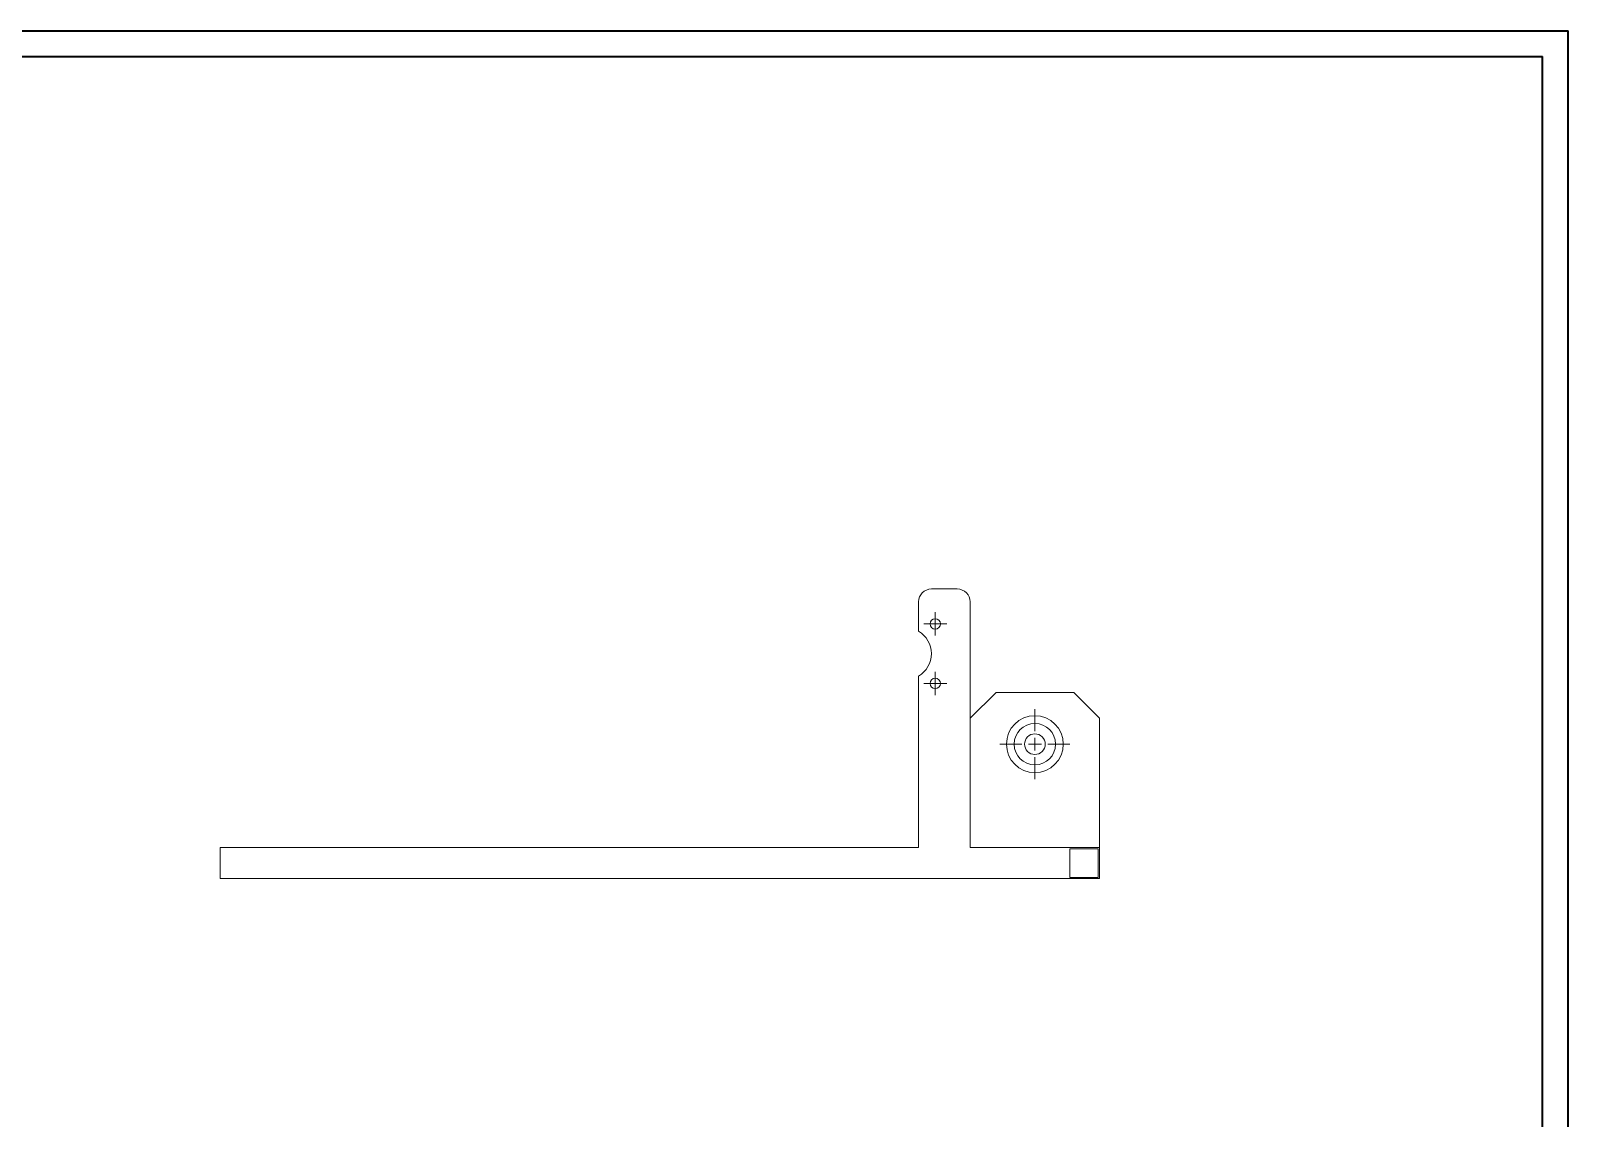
# Model space of a CAD drawing. Header units: millimetres. Extents: x 0 to 1189, y 0 to 841.
# Drawn here: x 595 to 1189, y 421 to 841 of the extents above; entities that cross this region are included whole.
import ezdxf

# ---------------------------------------------------------------- set-up
doc = ezdxf.new("R2010")
doc.units = ezdxf.units.MM

# ---------------------------------------------------------------- blocks, each defined once
blk = doc.blocks.new('SW_CENTERMARKSYMBOL_0')
at = {"color": 0, "linetype": 'Continuous', "lineweight": 0}
for p, q in [((0, 5), (0, 13.5)), ((-5, 0), (-13.5, 0)), ((0, 0), (-2.5, 0)), ((0, 0), (0, 2.5)), ((0, 0), (0, -2.5)), ((0, 0), (2.5, 0)), ((5, 0), (13.5, 0)), ((0, -5), (0, -13.5))]:
    blk.add_line(p, q, dxfattribs=at)
blk = doc.blocks.new('SW_CENTERMARKSYMBOL_1')
at = {"color": 0, "linetype": 'Continuous', "lineweight": 0}
for p, q in [((-2.5, 0), (-4.5, 0)), ((0, 0), (-2.5, 0)), ((0, 2.5), (0, 4.5)), ((0, 0), (0, 2.5)), ((0, 0), (0, -2.5)), ((0, 0), (2.5, 0)), ((2.5, 0), (4.5, 0)), ((0, -2.5), (0, -4.5))]:
    blk.add_line(p, q, dxfattribs=at)
blk = doc.blocks.new('SW_CENTERMARKSYMBOL_2')
at = {"color": 0, "linetype": 'Continuous', "lineweight": 0}
for p, q in [((-2.5, 0), (-4.5, 0)), ((0, 0), (-2.5, 0)), ((0, 2.5), (0, 4.5)), ((0, 0), (0, 2.5)), ((0, 0), (0, -2.5)), ((0, 0), (2.5, 0)), ((2.5, 0), (4.5, 0)), ((0, -2.5), (0, -4.5))]:
    blk.add_line(p, q, dxfattribs=at)

msp = doc.modelspace()

# ---------------------------------------------------------------- linework, layer by layer
at = {"color": 7, "linetype": 'Continuous', "lineweight": 40}
for p, q in [((0.08, 841.21), (1189.08, 841.21)), ((1189.08, 0.21), (1189.08, 841.21)), ((25.08, 831.21), (1179.08, 831.21)), ((1179.08, 10.21), (1179.08, 831.21))]:
    msp.add_line(p, q, dxfattribs=at)
at = {"color": 7, "linetype": 'Continuous', "lineweight": 15}
for p, q in [((942.84, 625.36), (952.84, 625.36)), ((937.84, 609.02), (937.84, 620.36)), ((957.84, 575.36), (957.84, 620.36)), ((937.84, 525.36), (937.84, 591.7)), ((967.84, 585.36), (957.84, 575.36)), ((967.84, 585.36), (997.84, 585.36)), ((1007.84, 575.36), (997.84, 585.36)), ((957.84, 525.36), (957.84, 575.36)), ((1007.84, 525.36), (1007.84, 575.36)), ((667.84, 525.36), (667.84, 513.36)), ((667.84, 525.36), (937.84, 525.36)), ((957.84, 525.36), (1007.84, 525.36)), ((1007.34, 524.86), (996.34, 524.86)), ((996.34, 524.86), (996.34, 513.86)), ((1007.34, 513.86), (1007.34, 524.86)), ((1007.84, 525.36), (1007.84, 513.36)), ((667.84, 513.36), (1007.84, 513.36)), ((996.34, 513.86), (1007.34, 513.86))]:
    msp.add_line(p, q, dxfattribs=at)
for centre, radius in [((944.34, 611.86), 2), ((944.34, 588.86), 2), ((982.84, 565.36), 11), ((982.84, 565.36), 8), ((982.84, 565.36), 4)]:
    msp.add_circle(centre, radius, dxfattribs=at)
for centre, radius, start, end in [((942.84, 620.36), 5, 90, 180), ((952.84, 620.36), 5, 0, 90), ((932.84, 600.36), 10, 300, 60)]:
    msp.add_arc(centre, radius, start, end, dxfattribs=at)

# ---------------------------------------------------------------- block references
at = {"color": 7, "linetype": 'Continuous', "lineweight": 0}
for name, p in [('SW_CENTERMARKSYMBOL_1', (944.34, 611.86)), ('SW_CENTERMARKSYMBOL_2', (944.34, 588.86)), ('SW_CENTERMARKSYMBOL_0', (982.84, 565.36))]:
    msp.add_blockref(name, p, dxfattribs=at)

doc.saveas('drawing.dxf')
